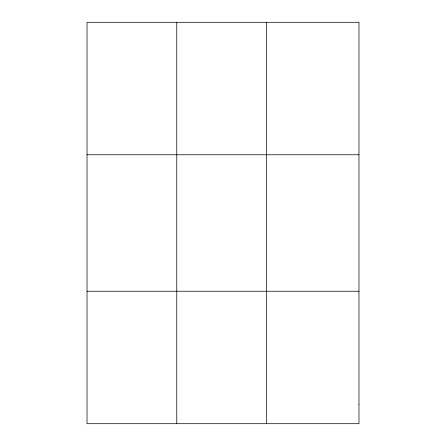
<?xml version="1.0" encoding="UTF-8"?>
<svg xmlns="http://www.w3.org/2000/svg" width="446" height="446" viewBox="0 0 446 446"><rect width="100%" height="100%" fill="white"/><g stroke="black" fill="none" stroke-linecap="round" stroke-linejoin="round"><path stroke-width="0.67" d="M176.767 22.3L176.767 423.7M266.513 22.3L266.513 423.7M87.026 154.762L358.974 154.762M87.026 291.238L358.974 291.238M358.974 404.778L358.974 423.7L87.026 423.7L87.026 22.3L358.974 22.3L358.974 404.778"/></g></svg>
